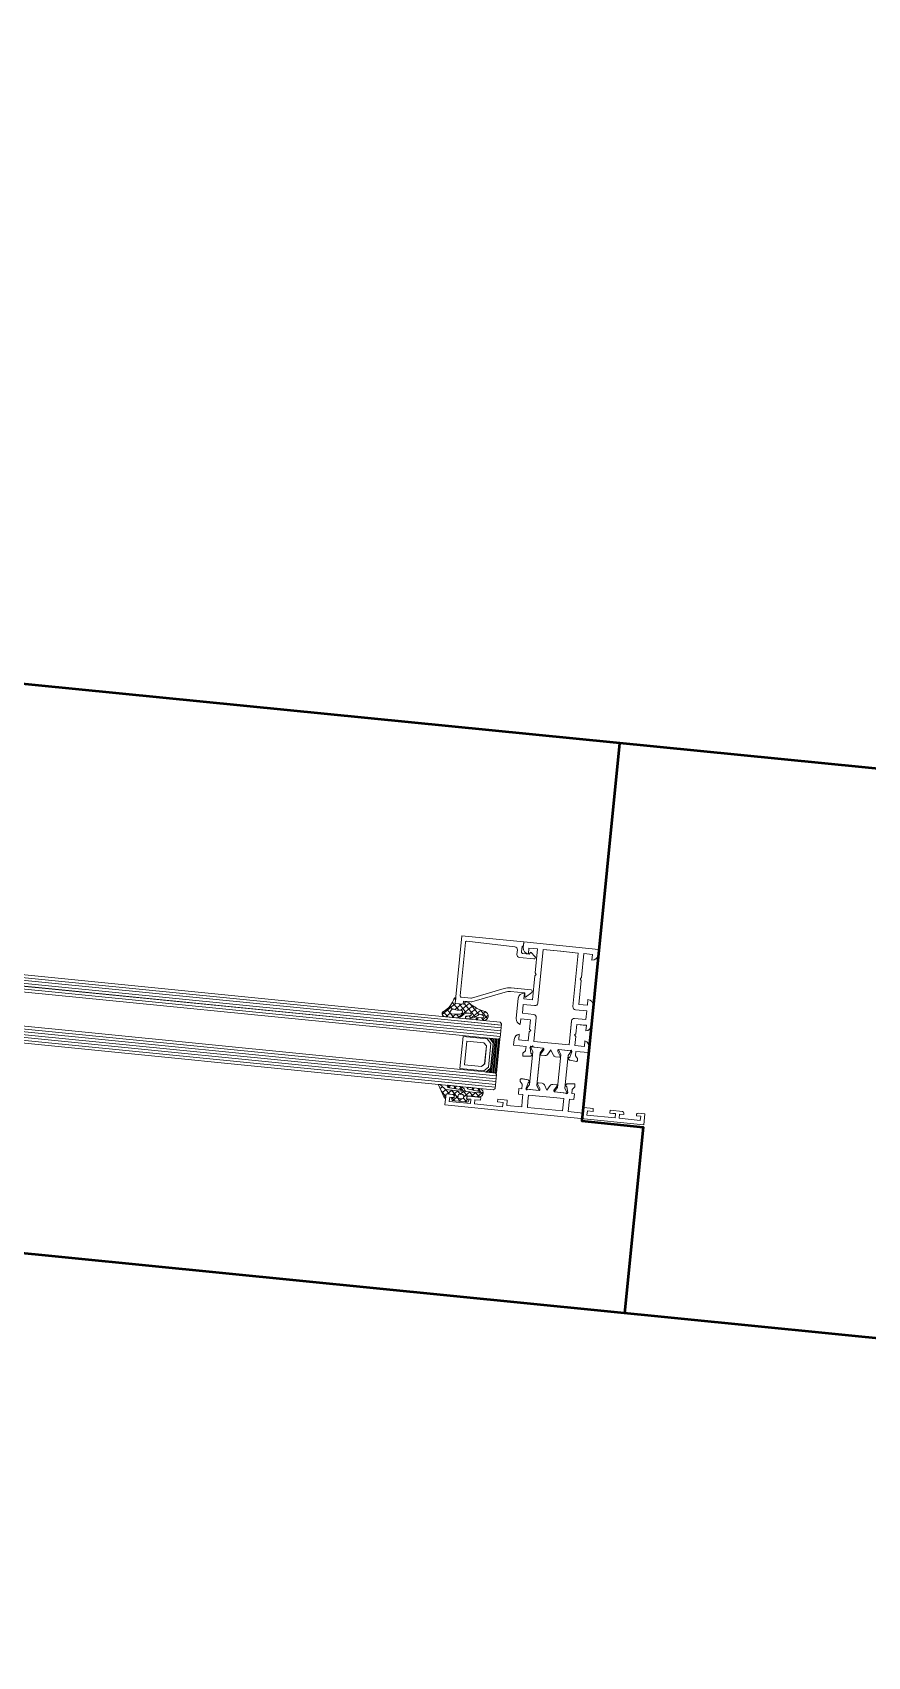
# Model space of a CAD drawing. Header units: millimetres. Extents: x 26282 to 30760, y 1404 to 4574.
# Drawn here: x 29889.8 to 29919.3, y 3412.9 to 3470.2 of the extents above; entities that cross this region are included whole.
import ezdxf

# ---------------------------------------------------------------- set-up
doc = ezdxf.new("R2010")
doc.units = ezdxf.units.MM
doc.header["$LTSCALE"] = 0.25
doc.layers.add('AB-DUV', color=4, linetype='Continuous', lineweight=50)
doc.layers.add('DOĞRAMA', color=30, linetype='Continuous', lineweight=20)

# ---------------------------------------------------------------- blocks, each defined once
blk = doc.blocks.new('CHD60E27', base_point=(-138.6, 7.85))
at = {"color": 1, "linetype": 'Continuous'}
for p, q in [((-80.6, 56.35), (-78.6, 56.35)), ((-115.729976, 50.516652), (-114.729976, 49.516652)), ((-115.729976, 50.516652), (-114.729976, 49.516652)), ((-78.6, 29.85), (-80.6, 29.85)), ((-137.2, 16.75), (-135.7, 16.75)), ((-135.7, 16.75), (-135.7, 15.25))]:
    blk.add_line(p, q, dxfattribs=at)
at = {"color": 40, "linetype": 'Continuous'}
for points in [[(-138.6, 7.85), (-138.6, 78.35), (-134.7, 78.35), (-134.7, 75.95, -0.414213), (-135.199999, 75.45), (-135.7, 75.45), (-135.7, 76.95), (-137.2, 76.95), (-137.2, 69.45), (-135.7, 69.45), (-135.7, 70.95), (-135.2, 70.95, -0.414213), (-134.699999, 70.45), (-134.7, 66.05), (-135.7, 66.05), (-135.7, 68.05), (-137.2, 68.05), (-137.2, 58.05), (-135.7, 58.05), (-135.7, 60.05), (-134.7, 60.05), (-134.7, 56.65), (-136.6, 56.65), (-136.6, 51.35), (-134.4, 51.35), (-132.2, 51.35), (-132.2, 52.95), (-130.2, 52.95), (-130.2, 51.95), (-128.790992, 51.95, 0.176327), (-128.630295, 52.008489), (-127.7, 52.789099), (-127, 52.789099, -0.43976), (-126.701142, 52.462953), (-126.911671, 50.056591, -0.176327), (-126.983943, 49.901604), (-127.323223, 49.562323, -0.577351), (-127.741481, 49.674394), (-127.772347, 49.789587, 0.267949), (-127.949124, 49.966363), (-129.9, 50.489099), (-130.1, 50.489099, 0.842899), (-130.2, 49.906257), (-130.2, 45.839099, 0.414213), (-129.949998, 45.589099), (-129.628806, 45.589099, 0.137838), (-129.498553, 45.625711), (-127.980252, 46.552487, -0.585341), (-127.6, 46.339099), (-127.6, 45.002615, -0.261351), (-128.07899, 44.149065), (-129.797634, 43.1), (-128.07899, 42.050935, -0.261351), (-127.6, 41.197385), (-127.6, 39.8609, -0.585341), (-127.980252, 39.647512), (-129.498554, 40.574288, 0.137838), (-129.628807, 40.6109), (-129.95, 40.6109, 0.414213), (-130.199999, 40.360899), (-130.2, 36.293743, 0.842899), (-130.1, 35.710901), (-129.9, 35.7109), (-127.949123, 36.233636, 0.267949), (-127.772347, 36.410413), (-127.741481, 36.525605, -0.577351), (-127.323223, 36.637676), (-126.983943, 36.298396, -0.176327), (-126.911671, 36.143409), (-126.701141, 33.737047, -0.43976), (-127, 33.4109), (-127.7, 33.4109), (-128.630295, 34.191511, 0.176327), (-128.790992, 34.25), (-130.2, 34.25), (-130.2, 33.25), (-132.2, 33.25), (-132.2, 34.85), (-136.6, 34.85), (-136.6, 29.55), (-134.7, 29.55), (-134.7, 26.15), (-135.7, 26.15), (-135.7, 28.15), (-137.2, 28.15), (-137.2, 18.15), (-135.7, 18.15), (-135.7, 20.15), (-134.7, 20.15), (-134.7, 15.75, -0.414213), (-135.199999, 15.25), (-135.7, 15.25), (-135.7, 16.75), (-137.2, 16.75), (-137.2, 9.25), (-135.7, 9.25), (-135.7, 10.75), (-135.2, 10.75, -0.414213), (-134.699999, 10.25), (-134.7, 7.85), (-138.6, 7.85)], [(-78.6, 56.35), (-78.6, 29.85), (-79.6, 29.85), (-80.6, 29.85, -0.414213), (-82.599999, 31.85), (-80.6, 31.85), (-80.6, 34.85), (-89.1, 34.85), (-89.6, 35.35), (-90.1, 34.85), (-98.6, 34.85), (-98.6, 31.85), (-96.6, 31.85, -0.414213), (-98.599999, 29.85), (-105.740408, 29.85, -0.356298), (-107.699999, 31.450001), (-105.7, 31.45), (-105.7, 34.85), (-109, 34.85), (-109.5, 35.35), (-110, 34.85), (-113.2, 34.85), (-113.2, 31.45), (-111.2, 31.45, -0.356298), (-113.159592, 29.85), (-115.2, 29.85), (-115.2, 34.25), (-116.609007, 34.25, 0.176327), (-116.769704, 34.191511), (-117.7, 33.4109), (-118.4, 33.4109, -0.43976), (-118.698859, 33.737047), (-118.488329, 36.143409, -0.176327), (-118.416057, 36.298397), (-118.076776, 36.637677, -0.577351), (-117.658519, 36.525604), (-117.627652, 36.410413, 0.267949), (-117.450876, 36.233636), (-115.5, 35.7109), (-115.3, 35.7109, 0.842899), (-115.2, 36.293744), (-115.2, 40.3609, 0.414213), (-115.45, 40.6109), (-115.771193, 40.6109, 0.137838), (-115.901446, 40.574288), (-117.419747, 39.647512, -0.585341), (-117.799999, 39.8609), (-117.8, 41.197384, -0.261351), (-117.32101, 42.050935), (-115.602366, 43.1), (-117.321009, 44.149064, -0.261351), (-117.8, 45.002615), (-117.8, 46.339099, -0.585341), (-117.419747, 46.552488), (-115.901445, 45.625712, 0.137838), (-115.771193, 45.5891), (-115.45, 45.589099, 0.414213), (-115.199999, 45.8391), (-115.2, 49.906257, 0.842899), (-115.3, 50.489099), (-115.5, 50.489099), (-117.450876, 49.966364, 0.267949), (-117.627653, 49.789587), (-117.658518, 49.674395, -0.577351), (-118.076776, 49.562322), (-118.416057, 49.901603, -0.176327), (-118.488329, 50.056591), (-118.698858, 52.462953, -0.43976), (-118.4, 52.789099), (-117.7, 52.789099), (-116.769704, 52.008489, 0.176327), (-116.609007, 51.95), (-115.2, 51.95), (-115.2, 56.35), (-113.159591, 56.35, -0.356297), (-111.199999, 54.75), (-113.2, 54.75), (-113.2, 51.35), (-110, 51.35), (-109.5, 50.85), (-109, 51.35), (-105.7, 51.35), (-105.7, 54.75), (-107.7, 54.75, -0.356297), (-105.740408, 56.35), (-98.6, 56.35, -0.414213), (-96.599999, 54.350001), (-98.6, 54.35), (-98.6, 51.35), (-90.1, 51.35), (-89.6, 50.85), (-89.1, 51.35), (-80.6, 51.35), (-80.6, 54.35), (-82.6, 54.35, -0.414213), (-80.6, 56.35), (-78.6, 56.35)], [(-80.6, 43.1), (-80.6, 49.35), (-99.6, 49.35, -0.414213), (-100.6, 50.35), (-100.6, 54.35), (-103.7, 54.35), (-103.7, 50.35, -0.414213), (-104.699999, 49.350001), (-113.2, 49.35), (-113.2, 36.85), (-104.7, 36.85, -0.414213), (-103.699999, 35.850001), (-103.7, 31.85), (-100.6, 31.85), (-100.6, 35.85, -0.414213), (-99.6, 36.85), (-80.6, 36.85), (-80.6, 43.1)]]:
    blk.add_lwpolyline(points, format="xyb", close=True, dxfattribs=at)
blk.add_lwpolyline([(-134.4, 49.35), (-136.6, 49.35), (-136.6, 36.85), (-132.2, 36.85), (-132.2, 49.35), (-134.4, 49.35)], close=True, dxfattribs=at)
at = {"color": 4, "linetype": 'Continuous'}
for points in [[(-130.210348, 45.762166), (-128.497348, 46.762166), (-122.710348, 46.762166), (-116.923348, 46.762166), (-115.210348, 45.762166), (-115.210348, 50.362166), (-116.910348, 49.362166), (-122.710348, 49.362166), (-128.510348, 49.362166), (-130.210348, 50.362166), (-130.210348, 45.762166)], [(-128.497348, 39.437833), (-130.210348, 40.437833), (-130.210348, 35.837833), (-128.510348, 36.837833), (-122.710348, 36.837833), (-116.910348, 36.837833), (-115.210348, 35.837833), (-115.210348, 40.437833), (-116.923348, 39.437833), (-122.710348, 39.437833), (-128.497348, 39.437833)]]:
    blk.add_lwpolyline(points, close=True, dxfattribs=at)
blk = doc.blocks.new('CHD10-3111', base_point=(3855.389827, -8975.811796))
at = {"color": 40, "linetype": 'Continuous'}
blk.add_lwpolyline([(3855.389827, -8949.111796), (3879.389827, -8949.111796), (3879.389827, -8971.111796), (3877.889827, -8971.111796), (3877.889827, -8970.611796), (3875.789827, -8970.611796, 0.414276), (3875.289827, -8971.111902), (3875.289827, -8973.411796), (3875.891113, -8973.764938, -0.44986), (3875.948899, -8974.058621), (3874.687602, -8975.51474, -0.717959), (3873.789827, -8975.211796), (3873.789827, -8970.111796, -0.414242), (3874.789923, -8969.111796), (3876.40713, -8969.111796, 0.409111), (3877.406977, -8968.129248), (3877.703866, -8951.120522, 0.419335), (3877.203942, -8950.611796), (3858.289827, -8950.611796, 0.414214), (3857.789827, -8951.111796), (3857.789827, -8954.510299, 0.096347), (3857.826278, -8954.697709), (3862.331086, -8965.847499, -0.096289), (3862.789827, -8968.20752), (3862.789827, -8975.311796, -0.679855), (3861.925103, -8975.653814), (3860.044019, -8973.648631, -0.65679), (3860.189935, -8973.311796), (3861.289827, -8973.311796, 0.414214), (3861.489827, -8973.111796), (3861.489827, -8968.20752, 0.096295), (3861.125704, -8966.334383), (3856.526235, -8954.950297, -0.096289), (3856.489827, -8954.762994), (3856.489827, -8952.011796), (3855.389827, -8952.011796), (3855.389827, -8949.111796)], format="xyb", close=True, dxfattribs=at)
blk = doc.blocks.new('CHDMN-201', base_point=(29.944199, -19.992072))
at = {"color": 1, "linetype": 'Continuous'}
for p, q in [((24.944196, -17.917709), (26.712382, -16.149524)), ((25.670623, -15.827906), (29.959082, -20.116364)), ((24.944196, -17.222799), (26.363237, -18.64184)), ((24.944197, -19.344121), (26.23548, -20.635403)), ((24.944198, -20.039028), (27.683935, -17.299291)), ((25.079548, -21.600792), (25.475995, -21.997239)), ((25.189997, -21.91455), (25.940862, -21.163684)), ((25.475995, -21.997239), (29.768513, -26.289757)), ((25.940862, -21.163684), (26.275067, -20.829479)), ((26.075074, -23.150793), (26.624114, -22.601753)), ((26.23548, -20.635403), (26.260255, -20.660179)), ((26.954462, -24.392725), (29.944199, -21.402988)), ((27.730494, -21.495372), (30.203718, -19.022148)), ((27.79138, -22.191304), (30.58826, -24.988183)), ((27.817864, -19.286682), (28.843558, -18.260988)), ((27.826231, -20.104834), (29.944199, -22.222802)), ((31.257696, -20.089491), (31.80016, -19.547027)), ((31.416762, -19.452725), (31.950423, -19.986385)), ((24.944199, -28.524309), (25.530435, -27.938072)), ((25.094432, -27.979636), (25.776541, -28.661746)), ((25.178841, -25.942725), (28.496854, -29.260739)), ((25.232281, -26.114906), (26.046166, -25.301021)), ((25.477814, -24.120378), (25.941592, -24.584156)), ((25.916779, -27.551729), (30.108752, -23.359755)), ((26.882093, -28.707735), (30.556963, -25.032865)), ((26.991686, -25.63425), (29.066899, -27.709463)), ((24.944199, -29.950724), (27.004506, -32.011031)), ((24.952122, -30.637706), (25.869183, -29.720645)), ((25.810575, -31.900573), (28.517647, -29.193501)), ((26.861353, -29.746558), (28.07121, -30.956415))]:
    blk.add_line(p, q, dxfattribs=at)
for points in [[(26.390301, -23.393758, -0.11997), (25.342637, -22.236365, -0.11997), (24.944199, -20.726926), (24.944195, -16.789779, -0.730107), (26.758647, -16.209518, 0.185935), (31.810746, -19.549362, -0.858634), (31.670288, -20.125588), (30.144199, -19.992072, 0.414214), (29.944199, -20.192072), (29.944199, -23.09206, 0.414226), (30.244199, -23.392072), (30.544174, -23.392072, -0.414238), (30.844199, -23.692072), (30.844199, -24.310458, -0.167691), (30.631375, -24.927186, 0.106409), (28.114271, -30.786691, -0.907546), (24.944199, -30.478675), (24.944199, -28.292072, -1), (25.744199, -28.292072), (25.908447, -30.169443, 0.790151), (26.678457, -30.282816, 0.061795), (27.025941, -28.955975, 0.24686), (26.961879, -28.781202, -0.192553), (24.944199, -24.656358, -1), (25.941426, -24.581945, 0.061004), (26.187228, -25.817745, 0.744986), (26.953471, -25.796309, 0.211789), (26.613432, -23.622255, 0.100818), (26.390301, -23.393758)], [(26.255022, -20.600362), (26.380094, -22.029945, 0.17342), (26.661249, -22.641873, 0.008526), (26.786952, -22.766133, 0.691738), (27.799141, -22.280005), (27.680588, -20.924941, -0.129672), (27.819183, -20.120619, 0.375997), (27.441422, -18.85823), (27.046771, -18.610379, 0.619603), (26.12995, -19.17078), (26.255022, -20.600362)]]:
    blk.add_lwpolyline(points, format="xyb", close=True, dxfattribs=at)
blk = doc.blocks.new('*U58')
at = {"color": 4, "linetype": 'Continuous'}
for p, q in [((967.994385, 76), (967.994385, 75.99)), ((968.394385, 76), (968.394385, 75.6)), ((968.794385, 76), (968.794385, 75.2)), ((969.194385, 76), (969.194385, 74.8)), ((969.594385, 76), (969.594385, 64)), ((969.994385, 76), (969.994385, 64)), ((970.394385, 76), (970.394385, 64)), ((970.794385, 76), (970.794385, 64)), ((971.194385, 76), (971.194385, 64)), ((971.594385, 76), (971.594385, 64)), ((967.994385, 64.01), (967.994385, 64)), ((968.394385, 64.4), (968.394385, 64)), ((968.794385, 64.8), (968.794385, 64)), ((969.194385, 65.2), (969.194385, 64))]:
    blk.add_line(p, q, dxfattribs=at)
blk = doc.blocks.new('CHD40D02')
at = {"color": 1, "linetype": 'Continuous'}
for p, q in [((-1.122662, 0.665503), (-0.457159, 0)), ((-1.012226, 0), (0.801576, 1.813802)), ((0, -1.109094), (1.4, 0.290906)), ((0.205857, 1.458304), (1.4, 0.264161)), ((1.534377, 2.251105), (2.247288, 1.538194)), ((-2.117144, -5.347558), (1.4, -1.830414)), ((-2.117144, -3.226238), (-1.117144, -2.226238)), ((-2.117144, -2.582656), (-0.421916, -4.277884)), ((-2.117144, -4.703976), (-1.237492, -5.583628)), ((0, -0.457159), (1.4, -1.857159)), ((0, -2.578479), (1.4, -3.978479)), ((0, -7.473055), (2.106571, -5.366485)), ((0.262508, -5.089227), (1.4, -3.951735)), ((0.262508, -4.962308), (1.066416, -5.766216)), ((1.930627, -4.509107), (2.59883, -5.177309)), ((2.000247, -3.351488), (2.91136, -2.440375)), ((2.050967, -2.508126), (2.906913, -3.364072)), ((2.106571, -5.366485), (2.901098, -4.571957)), ((2.135987, -1.094428), (2.921622, -0.308793)), ((2.222769, -0.558608), (2.917076, -1.252915)), ((2.59883, -5.177309), (2.73038, -5.30886)), ((-2.117144, -7.468879), (-0.899257, -6.250992)), ((-2.117144, -6.825296), (-1.117144, -7.825296)), ((-0.543237, -6.277883), (1.4, -8.22112)), ((0, -9.594375), (1.4, -8.194375)), ((0, -8.942441), (1.4, -10.34244)), ((0.000001, -11.063761), (1.86654, -12.930301)), ((0.005596, -11.710099), (1.4, -10.315696)), ((0.929001, -12.908016), (2.87289, -10.964126)), ((1.066416, -5.766216), (1.7501, -6.4499)), ((1.935795, -10.878236), (2.844412, -11.786853)), ((2.065011, -9.650685), (2.925923, -8.789773)), ((2.137826, -8.958946), (2.903131, -9.724251)), ((2.53001, -7.22981), (2.953639, -7.653438))]:
    blk.add_line(p, q, dxfattribs=at)
at = {"color": 7, "linetype": 'Continuous'}
blk.add_line((2.921685, -0.29561), (2.817805, -0.199647), dxfattribs=at)
at = {"color": 1, "linetype": 'Continuous'}
for points in [[(2.921685, -0.29561), (2.9, -4.8), (2.8, -5.1), (2.7, -5.4), (2.6, -5.7), (2.4, -6), (2.3, -6.2), (2, -6.3), (1.8, -6.4), (1.6, -6.6), (1.5, -6.7), (1.4, -6.9), (1.4, -11.5), (1.4, -11.7), (1.6, -11.8), (1.65982, -11.8), (1.85982, -11.6), (2.25982, -7.8), (2.35982, -7.4), (2.55982, -7.2), (2.85982, -7.2), (2.95982, -7.4), (2.85982, -11.5, -1.047986), (0.000001, -11.499982), (0, -7.412301), (-1.117144, -7.412301), (-1.117144, -8.412301), (-2.117144, -7.977518), (-2.117144, -2.406848), (-1.117144, -2.015544), (-1.117144, -3.015544), (0, -3.015544), (0, 0), (-1.5, 0), (-1.6, 0.1), (-1.6, 0.3), (-1.4, 0.5), (2.700478, 2.946982), (2.800478, 2.946982), (2.900478, 2.746982), (2.900478, 2.446982), (2.700478, 2.146982), (1.4, 0.4), (1.4, -5.2), (1.5, -5.3), (1.7, -5.2), (1.907825, -4.888262), (2.146067, -0.926812), (2.230152, -0.523166), (2.318197, -0.219443), (2.614003, -0.107644), (2.817805, -0.199647), (2.921685, -0.29561)], [(0.116062, -6.131436, 0.198912), (0.262508, -5.777883), (0.262508, -4.777884, 0.414213), (-0.237492, -4.277884), (-0.737492, -4.277884, 0.414213), (-1.237492, -4.777883), (-1.237492, -5.777884, 0.414213), (-0.737492, -6.277883), (-0.237491, -6.277883, 0.198912), (0.116062, -6.131436)]]:
    blk.add_lwpolyline(points, format="xyb", close=True, dxfattribs=at)
blk = doc.blocks.new('A$C3DEF5641')
at = {"layer": 'DOĞRAMA', "color": 163, "linetype": 'Continuous'}
for p, q in [((817.83, 82.92), (508.58, 82.92)), ((817.83, 81.92), (508.58, 81.92)), ((817.83, 80.92), (508.58, 80.92)), ((849.33, 82.92), (817.83, 82.92)), ((849.83, 81.92), (817.83, 81.92)), ((849.83, 80.92), (817.83, 80.92)), ((849.33, 82.92), (849.83, 82.42)), ((849.83, 82.42), (849.83, 77.42)), ((817.83, 79.92), (508.58, 79.92)), ((817.83, 78.92), (508.58, 78.92)), ((817.83, 77.92), (508.58, 77.92)), ((817.83, 76.92), (508.58, 76.92)), ((849.83, 79.92), (817.83, 79.92)), ((849.83, 78.92), (817.83, 78.92)), ((849.83, 77.92), (817.83, 77.92)), ((849.33, 76.92), (817.83, 76.92)), ((836.83, 65.22), (836.83, 76.62)), ((836.83, 76.62), (845.33, 76.62)), ((838.33, 66.72), (838.33, 75.12)), ((838.33, 75.12), (844.33, 75.12)), ((844.33, 75.12), (845.33, 74.12)), ((845.33, 76.62), (846.83, 75.12)), ((846.83, 75.12), (846.83, 66.72)), ((849.83, 77.42), (849.33, 76.92)), ((845.33, 74.12), (845.33, 67.72)), ((817.83, 64.92), (508.58, 64.92)), ((817.83, 63.92), (508.58, 63.92)), ((849.33, 64.92), (817.83, 64.92)), ((849.83, 63.92), (817.83, 63.92)), ((845.33, 65.22), (836.83, 65.22)), ((844.33, 66.72), (838.33, 66.72)), ((845.33, 67.72), (844.33, 66.72)), ((846.83, 66.72), (845.33, 65.22)), ((849.33, 64.92), (849.83, 64.42)), ((849.83, 64.42), (849.83, 59.42)), ((817.83, 62.92), (508.58, 62.92)), ((817.83, 61.92), (508.58, 61.92)), ((817.83, 60.92), (508.58, 60.92)), ((817.83, 59.92), (508.58, 59.92)), ((817.83, 58.92), (508.58, 58.92)), ((849.83, 62.92), (817.83, 62.92)), ((849.83, 61.92), (817.83, 61.92)), ((849.83, 60.92), (817.83, 60.92)), ((849.83, 59.92), (817.83, 59.92)), ((849.33, 58.92), (817.83, 58.92)), ((849.83, 59.42), (849.33, 58.92))]:
    blk.add_line(p, q, dxfattribs=at)
blk.add_lwpolyline([(849.83, 76.92), (846.08, 76.92), (847.58, 75.42), (847.58, 66.42), (846.08, 64.92), (849.83, 64.92), (849.83, 76.92)], close=True, dxfattribs=at)
at = {"layer": 'DOĞRAMA', "color": 163, "rotation": 90}
for name, p in [('CHD60E27', (903.33, 51.92)), ('CHD10-3111', (859.53, 87.92)), ('CHDMN-201', (832.83, 87.92))]:
    blk.add_blockref(name, p, dxfattribs=at)
at = {"layer": 'DOĞRAMA', "color": 163}
blk.add_blockref('*U58', (-121.91, 0.92), dxfattribs=at)
at = {"layer": 'DOĞRAMA', "color": 163, "xscale": 1.034312, "rotation": 90}
blk.add_blockref('CHD40D02', (832.83, 55.92), dxfattribs=at)
blk = doc.blocks.new('A$C187D15ED')
at = {"layer": 'AB-DUV'}
for p, q in [((10512.63, 3222.948), (10087.749, 3265.167)), ((10512.63, 3222.948), (10087.749, 3265.167)), ((10462.191, 3207.861), (10085.771, 3245.265)), ((10462.191, 3207.861), (10085.771, 3245.265))]:
    blk.add_line(p, q, dxfattribs=at)
blk.add_lwpolyline([(10340.11, 3240.091), (10338.783, 3226.765), (10340.942, 3226.538), (10340.289, 3219.974)], dxfattribs=at)
at = {"layer": 'DOĞRAMA', "color": 163, "xscale": 0.1, "yscale": 0.1, "zscale": 0.1, "rotation": 354.3252718319504}
blk.add_blockref('A$C3DEF5641', (10250.566, 3230.391, 134.224), dxfattribs=at)

msp = doc.modelspace()

# ---------------------------------------------------------------- block references
at = {"layer": 'AB-DUV', "ltscale": 100}
msp.add_blockref('A$C187D15ED', (19570.424, 205.028, 5.126), dxfattribs=at)

# ---------------------------------------------------------------- next in the draw order: linework, layer by layer
at = {"layer": 'DOĞRAMA', "color": 163, "linetype": 'Continuous'}
for p, q in [((29903.172, 3435.385, 139.35), (29872.399, 3438.443, 139.35)), ((29903.182, 3435.484, 139.35), (29872.409, 3438.542, 139.35)), ((29903.192, 3435.584, 139.35), (29872.419, 3438.642, 139.35)), ((29903.133, 3434.987, 139.35), (29872.359, 3438.045, 139.35)), ((29903.143, 3435.086, 139.35), (29872.369, 3438.144, 139.35)), ((29903.152, 3435.186, 139.35), (29872.379, 3438.244, 139.35)), ((29903.162, 3435.285, 139.35), (29872.389, 3438.343, 139.35)), ((29902.994, 3433.594, 139.35), (29872.221, 3436.652, 139.35)), ((29903.004, 3433.693, 139.35), (29872.231, 3436.751, 139.35)), ((29903.014, 3433.793, 139.35), (29872.241, 3436.851, 139.35)), ((29902.955, 3433.196, 139.35), (29872.181, 3436.253, 139.35)), ((29902.965, 3433.295, 139.35), (29872.191, 3436.353, 139.35)), ((29902.974, 3433.395, 139.35), (29872.201, 3436.453, 139.35)), ((29902.984, 3433.494, 139.35), (29872.211, 3436.552, 139.35)), ((29906.327, 3435.272, 139.35), (29903.192, 3435.584, 139.35)), ((29906.267, 3434.675, 139.35), (29903.133, 3434.987, 139.35)), ((29906.327, 3434.77, 139.35), (29903.143, 3435.086, 139.35)), ((29906.337, 3434.869, 139.35), (29903.152, 3435.186, 139.35)), ((29906.347, 3434.969, 139.35), (29903.162, 3435.285, 139.35)), ((29906.357, 3435.068, 139.35), (29903.172, 3435.385, 139.35)), ((29906.366, 3435.168, 139.35), (29903.182, 3435.484, 139.35)), ((29906.371, 3435.218, 139.35), (29906.322, 3434.72, 139.35)), ((29906.327, 3435.272, 139.35), (29906.371, 3435.218, 139.35)), ((29904.908, 3433.635, 139.35), (29905.02, 3434.769, 139.35)), ((29905.02, 3434.769, 139.35), (29905.866, 3434.685, 139.35)), ((29905.072, 3433.769, 139.35), (29905.155, 3434.605, 139.35)), ((29905.155, 3434.605, 139.35), (29905.752, 3434.546, 139.35)), ((29905.752, 3434.546, 139.35), (29905.842, 3434.436, 139.35)), ((29905.842, 3434.436, 139.35), (29905.778, 3433.799, 139.35)), ((29905.866, 3434.685, 139.35), (29906.001, 3434.521, 139.35)), ((29906.001, 3434.521, 139.35), (29905.918, 3433.685, 139.35)), ((29906.322, 3434.72, 139.35), (29906.267, 3434.675, 139.35)), ((29906.149, 3433.481, 139.35), (29903.014, 3433.793, 139.35)), ((29905.778, 3433.799, 139.35), (29905.669, 3433.71, 139.35)), ((29906.149, 3432.979, 139.35), (29902.965, 3433.295, 139.35)), ((29906.159, 3433.078, 139.35), (29902.974, 3433.395, 139.35)), ((29906.169, 3433.178, 139.35), (29902.984, 3433.494, 139.35)), ((29906.179, 3433.277, 139.35), (29902.994, 3433.594, 139.35)), ((29906.188, 3433.377, 139.35), (29903.004, 3433.693, 139.35)), ((29905.754, 3433.551, 139.35), (29904.908, 3433.635, 139.35)), ((29905.669, 3433.71, 139.35), (29905.072, 3433.769, 139.35)), ((29905.918, 3433.685, 139.35), (29905.754, 3433.551, 139.35)), ((29906.193, 3433.426, 139.35), (29906.144, 3432.929, 139.35)), ((29906.149, 3433.481, 139.35), (29906.193, 3433.426, 139.35)), ((29906.089, 3432.884, 139.35), (29902.955, 3433.196, 139.35)), ((29906.144, 3432.929, 139.35), (29906.089, 3432.884, 139.35))]:
    msp.add_line(p, q, dxfattribs=at)
at = {"layer": 'DOĞRAMA', "color": 1, "linetype": 'Continuous'}
for p, q in [((29907.141, 3437.905, 139.35), (29907.161, 3438.104, 139.35)), ((29909.798, 3437.842, 139.35), (29909.778, 3437.643, 139.35)), ((29904.695, 3436.085, 139.35), (29904.753, 3436.133, 139.35)), ((29904.757, 3436.063, 139.35), (29904.708, 3436.122, 139.35)), ((29904.277, 3435.549, 139.35), (29904.747, 3435.933, 139.35)), ((29904.478, 3435.456, 139.35), (29904.32, 3435.649, 139.35)), ((29904.409, 3435.463, 139.35), (29904.564, 3435.59, 139.35)), ((29904.689, 3435.435, 139.35), (29904.444, 3435.735, 139.35)), ((29904.643, 3435.728, 139.35), (29904.551, 3435.841, 139.35)), ((29904.62, 3435.442, 139.35), (29904.761, 3435.558, 139.35)), ((29904.862, 3435.698, 139.35), (29904.64, 3435.968, 139.35)), ((29904.724, 3435.721, 139.35), (29904.956, 3435.911, 139.35)), ((29904.761, 3435.558, 139.35), (29904.764, 3435.56, 139.35)), ((29904.811, 3435.523, 139.35), (29904.781, 3435.56, 139.35)), ((29904.878, 3435.441, 139.35), (29904.811, 3435.523, 139.35)), ((29905.142, 3435.592, 139.35), (29904.874, 3435.919, 139.35)), ((29904.889, 3435.469, 139.35), (29905.359, 3435.853, 139.35)), ((29904.932, 3435.697, 139.35), (29905.238, 3435.948, 139.35)), ((29905.01, 3435.517, 139.35), (29904.961, 3435.577, 139.35)), ((29905.447, 3435.458, 139.35), (29905.071, 3435.916, 139.35)), ((29905.101, 3435.448, 139.35), (29905.151, 3435.489, 139.35)), ((29905.297, 3435.404, 139.35), (29905.224, 3435.493, 139.35)), ((29905.571, 3435.542, 139.35), (29905.242, 3435.944, 139.35)), ((29905.266, 3435.583, 139.35), (29905.493, 3435.769, 139.35)), ((29905.279, 3435.4, 139.35), (29905.642, 3435.697, 139.35)), ((29905.878, 3435.404, 139.35), (29905.636, 3435.7, 139.35)), ((29905.674, 3435.53, 139.35), (29905.807, 3435.638, 139.35)), ((29905.676, 3435.337, 139.35), (29905.901, 3435.522, 139.35)), ((29904.846, 3435.433, 139.35), (29904.889, 3435.469, 139.35)), ((29905.481, 3435.371, 139.35), (29905.556, 3435.433, 139.35)), ((29905.534, 3435.351, 139.35), (29905.481, 3435.415, 139.35)), ((29905.744, 3435.331, 139.35), (29905.662, 3435.431, 139.35)), ((29907.374, 3434.351, 139.35), (29907.483, 3434.441, 139.35)), ((29907.374, 3434.351, 139.35), (29907.483, 3434.441, 139.35)), ((29904.152, 3433.056, 139.35), (29904.153, 3433.066, 139.35)), ((29904.354, 3432.61, 139.35), (29904.152, 3433.056, 139.35)), ((29904.153, 3433.066, 139.35), (29904.174, 3433.074, 139.35)), ((29904.174, 3433.074, 139.35), (29904.204, 3433.071, 139.35)), ((29904.204, 3433.071, 139.35), (29904.232, 3433.048, 139.35)), ((29904.209, 3432.929, 139.35), (29904.288, 3432.995, 139.35)), ((29904.232, 3433.048, 139.35), (29904.392, 3432.897, 139.35)), ((29904.407, 3432.645, 139.35), (29904.245, 3432.849, 139.35)), ((29904.275, 3432.784, 139.35), (29904.406, 3432.895, 139.35)), ((29904.34, 3432.64, 139.35), (29904.413, 3432.702, 139.35)), ((29904.392, 3432.897, 139.35), (29904.949, 3432.841, 139.35)), ((29904.418, 3432.749, 139.35), (29904.402, 3432.594, 139.35)), ((29904.528, 3432.738, 139.35), (29904.403, 3432.896, 139.35)), ((29904.718, 3432.719, 139.35), (29904.418, 3432.749, 139.35)), ((29904.455, 3433.017, 139.35), (29904.466, 3433.037, 139.35)), ((29904.463, 3432.985, 139.35), (29904.455, 3433.017, 139.35)), ((29904.493, 3432.973, 139.35), (29904.463, 3432.985, 139.35)), ((29904.463, 3432.744, 139.35), (29904.617, 3432.874, 139.35)), ((29904.466, 3433.037, 139.35), (29904.477, 3433.047, 139.35)), ((29904.477, 3433.047, 139.35), (29904.925, 3433, 139.35)), ((29904.548, 3432.958, 139.35), (29904.478, 3433.046, 139.35)), ((29904.532, 3432.96, 139.35), (29904.493, 3432.973, 139.35)), ((29904.496, 3432.972, 139.35), (29904.572, 3433.037, 139.35)), ((29904.924, 3432.897, 139.35), (29904.532, 3432.96, 139.35)), ((29904.928, 3432.478, 139.35), (29904.614, 3432.875, 139.35)), ((29904.653, 3432.505, 139.35), (29904.839, 3432.663, 139.35)), ((29904.674, 3432.723, 139.35), (29904.828, 3432.854, 139.35)), ((29904.688, 3432.935, 139.35), (29904.782, 3433.015, 139.35)), ((29904.772, 3432.921, 139.35), (29904.69, 3433.024, 139.35)), ((29904.706, 3432.604, 139.35), (29904.718, 3432.719, 139.35)), ((29904.927, 3432.725, 139.35), (29904.825, 3432.854, 139.35)), ((29904.841, 3432.682, 139.35), (29904.836, 3432.631, 139.35)), ((29904.886, 3432.903, 139.35), (29904.959, 3432.965, 139.35)), ((29904.995, 3432.719, 139.35), (29904.896, 3432.729, 139.35)), ((29904.973, 3432.913, 139.35), (29904.902, 3433.002, 139.35)), ((29904.914, 3432.727, 139.35), (29905.002, 3432.801, 139.35)), ((29904.953, 3432.872, 139.35), (29904.924, 3432.897, 139.35)), ((29904.925, 3433, 139.35), (29904.954, 3432.987, 139.35)), ((29904.949, 3432.841, 139.35), (29904.96, 3432.851, 139.35)), ((29904.96, 3432.851, 139.35), (29904.953, 3432.872, 139.35)), ((29904.954, 3432.987, 139.35), (29904.983, 3432.973, 139.35)), ((29904.959, 3432.965, 139.35), (29904.974, 3432.977, 139.35)), ((29905.161, 3432.675, 139.35), (29904.973, 3432.913, 139.35)), ((29904.983, 3432.973, 139.35), (29905.011, 3432.96, 139.35)), ((29905.002, 3432.801, 139.35), (29905.077, 3432.865, 139.35)), ((29905.011, 3432.96, 139.35), (29905.039, 3432.936, 139.35)), ((29905.035, 3432.611, 139.35), (29905.04, 3432.662, 139.35)), ((29905.037, 3432.631, 139.35), (29905.25, 3432.812, 139.35)), ((29905.039, 3432.936, 139.35), (29905.058, 3432.924, 139.35)), ((29905.058, 3432.924, 139.35), (29905.065, 3432.892, 139.35)), ((29905.065, 3432.892, 139.35), (29905.073, 3432.871, 139.35)), ((29905.073, 3432.871, 139.35), (29905.091, 3432.848, 139.35)), ((29905.091, 3432.848, 139.35), (29905.1, 3432.837, 139.35)), ((29905.1, 3432.837, 139.35), (29905.119, 3432.825, 139.35)), ((29905.119, 3432.825, 139.35), (29905.576, 3432.779, 139.35)), ((29905.155, 3432.675, 139.35), (29905.144, 3432.56, 139.35)), ((29905.562, 3432.635, 139.35), (29905.155, 3432.675, 139.35)), ((29905.16, 3432.941, 139.35), (29905.163, 3432.972, 139.35)), ((29905.178, 3432.918, 139.35), (29905.16, 3432.941, 139.35)), ((29905.163, 3432.972, 139.35), (29905.184, 3432.98, 139.35)), ((29905.163, 3432.938, 139.35), (29905.209, 3432.977, 139.35)), ((29905.217, 3432.904, 139.35), (29905.178, 3432.918, 139.35)), ((29905.184, 3432.98, 139.35), (29905.591, 3432.929, 139.35)), ((29905.591, 3432.825, 139.35), (29905.217, 3432.904, 139.35)), ((29905.372, 3432.654, 139.35), (29905.247, 3432.812, 139.35)), ((29905.308, 3432.66, 139.35), (29905.461, 3432.791, 139.35)), ((29905.399, 3432.866, 139.35), (29905.322, 3432.963, 139.35)), ((29905.331, 3432.88, 139.35), (29905.415, 3432.951, 139.35)), ((29905.583, 3432.634, 139.35), (29905.459, 3432.791, 139.35)), ((29905.519, 3432.639, 139.35), (29905.723, 3432.813, 139.35)), ((29905.52, 3432.84, 139.35), (29905.62, 3432.925, 139.35)), ((29905.712, 3432.717, 139.35), (29905.538, 3432.936, 139.35)), ((29905.576, 3432.779, 139.35), (29905.596, 3432.777, 139.35)), ((29905.609, 3432.803, 139.35), (29905.591, 3432.825, 139.35)), ((29905.596, 3432.777, 139.35), (29905.608, 3432.797, 139.35)), ((29905.608, 3432.797, 139.35), (29905.609, 3432.803, 139.35)), ((29904.371, 3432.587, 139.35), (29904.354, 3432.61, 139.35)), ((29904.391, 3432.585, 139.35), (29904.371, 3432.587, 139.35)), ((29904.402, 3432.594, 139.35), (29904.391, 3432.585, 139.35)), ((29904.636, 3432.507, 139.35), (29904.607, 3432.614, 139.35)), ((29904.607, 3432.614, 139.35), (29904.706, 3432.604, 139.35)), ((29904.717, 3432.499, 139.35), (29904.628, 3432.612, 139.35)), ((29905.19, 3432.452, 139.35), (29904.636, 3432.507, 139.35)), ((29904.864, 3432.484, 139.35), (29904.961, 3432.566, 139.35)), ((29904.88, 3432.574, 139.35), (29904.98, 3432.564, 139.35)), ((29905.139, 3432.457, 139.35), (29905.031, 3432.594, 139.35)), ((29905.075, 3432.463, 139.35), (29905.185, 3432.556, 139.35)), ((29905.144, 3432.56, 139.35), (29905.243, 3432.551, 139.35)), ((29905.243, 3432.551, 139.35), (29905.19, 3432.452, 139.35)), ((29910.522, 3431.881, 139.35), (29910.537, 3432.03, 139.35)), ((29910.537, 3432.03, 139.35), (29910.686, 3432.015, 139.35))]:
    msp.add_line(p, q, dxfattribs=at)
at = {"layer": 'DOĞRAMA', "color": 4, "linetype": 'Continuous'}
for p, q in [((29905.944, 3434.707, 139.35), (29905.944, 3434.706, 139.35)), ((29905.984, 3434.703, 139.35), (29905.98, 3434.664, 139.35)), ((29906.103, 3434.692, 139.35), (29905.984, 3433.498, 139.35)), ((29906.023, 3434.7, 139.35), (29906.016, 3434.62, 139.35)), ((29906.143, 3434.688, 139.35), (29906.024, 3433.494, 139.35)), ((29906.063, 3434.696, 139.35), (29906.051, 3434.576, 139.35)), ((29906.183, 3434.684, 139.35), (29906.064, 3433.49, 139.35)), ((29906.222, 3434.68, 139.35), (29906.104, 3433.486, 139.35)), ((29906.262, 3434.676, 139.35), (29906.144, 3433.482, 139.35)), ((29906.302, 3434.672, 139.35), (29906.183, 3433.478, 139.35)), ((29905.825, 3433.514, 139.35), (29905.825, 3433.513, 139.35)), ((29905.869, 3433.549, 139.35), (29905.865, 3433.509, 139.35)), ((29905.913, 3433.585, 139.35), (29905.905, 3433.505, 139.35)), ((29905.956, 3433.621, 139.35), (29905.945, 3433.501, 139.35))]:
    msp.add_line(p, q, dxfattribs=at)
at = {"layer": 'DOĞRAMA', "color": 7, "linetype": 'Continuous'}
msp.add_line((29904.477, 3433.047, 139.35), (29904.466, 3433.037, 139.35), dxfattribs=at)
at = {"layer": 'DOĞRAMA', "color": 40, "linetype": 'Continuous', "elevation": 139.35}
for points in [[(29904.734, 3435.933), (29904.971, 3438.321), (29907.161, 3438.104), (29907.146, 3437.955), (29907.096, 3437.959), (29907.075, 3437.75, 0.414276), (29907.12, 3437.696), (29907.349, 3437.673), (29907.39, 3437.729, -0.44986), (29907.42, 3437.732), (29907.552, 3437.592, -0.717959), (29907.513, 3437.506), (29907.006, 3437.556, -0.414242), (29906.916, 3437.666), (29906.932, 3437.827, 0.409111), (29906.844, 3437.936), (29905.155, 3438.134, 0.419335), (29905.099, 3438.089), (29904.912, 3436.207, 0.414214), (29904.957, 3436.152), (29905.295, 3436.119, 0.096347), (29905.314, 3436.12), (29906.468, 3436.458, -0.096289), (29906.707, 3436.481), (29907.414, 3436.41, -0.679855), (29907.44, 3436.321), (29907.222, 3436.154, -0.65679), (29907.19, 3436.171), (29907.201, 3436.281, 0.414214), (29907.183, 3436.303), (29906.695, 3436.351, 0.096295), (29906.505, 3436.334), (29905.326, 3435.988, -0.096289), (29905.307, 3435.987), (29905.034, 3436.014), (29905.023, 3435.904), (29904.734, 3435.933)], [(29907.161, 3438.104), (29909.798, 3437.842), (29909.788, 3437.742), (29909.778, 3437.643, -0.414213), (29909.559, 3437.463), (29909.579, 3437.662), (29909.28, 3437.692), (29909.196, 3436.846), (29909.142, 3436.802), (29909.186, 3436.747), (29909.102, 3435.901), (29909.401, 3435.871), (29909.421, 3436.07, -0.414213), (29909.6, 3435.852), (29909.529, 3435.141, -0.356298), (29909.351, 3434.962), (29909.37, 3435.161), (29909.032, 3435.194), (29908.999, 3434.866), (29908.945, 3434.821), (29908.99, 3434.767), (29908.958, 3434.448), (29909.296, 3434.415), (29909.316, 3434.614, -0.356298), (29909.456, 3434.403), (29909.436, 3434.2), (29908.998, 3434.243), (29908.984, 3434.103, 0.176327), (29908.988, 3434.086), (29909.057, 3433.986), (29909.05, 3433.916, -0.43976), (29909.014, 3433.89), (29908.777, 3433.935, -0.176327), (29908.762, 3433.943), (29908.732, 3433.981, -0.577351), (29908.747, 3434.021), (29908.759, 3434.023, 0.267949), (29908.778, 3434.039), (29908.85, 3434.228), (29908.852, 3434.248, 0.842899), (29908.795, 3434.263), (29908.39, 3434.304, 0.414213), (29908.362, 3434.281), (29908.359, 3434.249, 0.137838), (29908.362, 3434.236), (29908.439, 3434.076, -0.585341), (29908.414, 3434.04), (29908.281, 3434.053, -0.261351), (29908.201, 3434.109), (29908.113, 3434.291), (29907.992, 3434.13, -0.261351), (29907.902, 3434.091), (29907.769, 3434.104, -0.585341), (29907.752, 3434.144), (29907.859, 3434.286, 0.137838), (29907.864, 3434.298), (29907.867, 3434.33, 0.414213), (29907.845, 3434.358), (29907.44, 3434.398, 0.842899), (29907.381, 3434.394), (29907.379, 3434.374), (29907.412, 3434.175, 0.267949), (29907.428, 3434.155), (29907.439, 3434.151, -0.577351), (29907.446, 3434.108), (29907.409, 3434.078, -0.176327), (29907.392, 3434.072), (29907.151, 3434.075, -0.43976), (29907.121, 3434.108), (29907.128, 3434.178), (29907.215, 3434.263, 0.176327), (29907.223, 3434.278), (29907.237, 3434.418), (29906.799, 3434.462), (29906.819, 3434.665, -0.356297), (29906.997, 3434.844), (29906.978, 3434.645), (29907.316, 3434.611), (29907.348, 3434.93), (29907.402, 3434.975), (29907.358, 3435.029), (29907.39, 3435.358), (29907.052, 3435.391), (29907.032, 3435.192, -0.356297), (29906.892, 3435.403), (29906.963, 3436.114, -0.414213), (29907.182, 3436.293), (29907.162, 3436.094), (29907.46, 3436.064), (29907.544, 3436.91), (29907.599, 3436.955), (29907.554, 3437.009), (29907.638, 3437.855), (29907.34, 3437.885), (29907.32, 3437.686, -0.414213), (29907.141, 3437.905), (29907.161, 3438.104)], [(29908.459, 3437.774), (29907.837, 3437.836), (29907.65, 3435.945, -0.414213), (29907.54, 3435.855), (29907.142, 3435.895), (29907.111, 3435.586), (29907.509, 3435.547, -0.414213), (29907.599, 3435.437), (29907.515, 3434.592), (29908.759, 3434.468), (29908.843, 3435.314, -0.414213), (29908.952, 3435.403), (29909.35, 3435.364), (29909.381, 3435.672), (29908.983, 3435.712, -0.414213), (29908.893, 3435.821), (29909.081, 3437.712), (29908.459, 3437.774)], [(29911.394, 3431.654), (29904.378, 3432.351), (29904.417, 3432.739), (29904.656, 3432.715, -0.414213), (29904.7, 3432.66), (29904.695, 3432.611), (29904.546, 3432.625), (29904.531, 3432.476), (29905.278, 3432.402), (29905.292, 3432.551), (29905.143, 3432.566), (29905.148, 3432.616, -0.414213), (29905.203, 3432.661), (29905.641, 3432.617), (29905.631, 3432.518), (29905.432, 3432.537), (29905.417, 3432.388), (29906.412, 3432.289), (29906.427, 3432.439), (29906.228, 3432.458), (29906.238, 3432.558), (29906.576, 3432.524), (29906.557, 3432.335), (29907.085, 3432.283), (29907.106, 3432.502), (29907.128, 3432.721), (29906.969, 3432.736), (29906.989, 3432.935), (29907.088, 3432.926), (29907.102, 3433.066, 0.176327), (29907.098, 3433.082), (29907.029, 3433.183), (29907.036, 3433.252, -0.43976), (29907.072, 3433.279), (29907.309, 3433.234, -0.176327), (29907.324, 3433.225), (29907.354, 3433.188, -0.577351), (29907.339, 3433.148), (29907.327, 3433.146, 0.267949), (29907.308, 3433.13), (29907.237, 3432.941), (29907.235, 3432.921, 0.842899), (29907.292, 3432.905), (29907.696, 3432.865, 0.414213), (29907.724, 3432.888), (29907.727, 3432.919, 0.137838), (29907.725, 3432.933), (29907.647, 3433.093, -0.585341), (29907.672, 3433.129), (29907.805, 3433.116, -0.261351), (29907.885, 3433.059), (29907.973, 3432.878), (29908.094, 3433.039, -0.261351), (29908.184, 3433.078), (29908.317, 3433.065, -0.585341), (29908.334, 3433.025), (29908.227, 3432.883, 0.137838), (29908.222, 3432.87), (29908.219, 3432.838, 0.414213), (29908.241, 3432.811), (29908.646, 3432.771, 0.842899), (29908.705, 3432.775), (29908.707, 3432.795), (29908.674, 3432.994, 0.267949), (29908.659, 3433.013), (29908.647, 3433.018, -0.577351), (29908.64, 3433.06), (29908.678, 3433.091, -0.176327), (29908.694, 3433.096), (29908.935, 3433.094, -0.43976), (29908.965, 3433.061), (29908.958, 3432.991), (29908.871, 3432.906, 0.176327), (29908.864, 3432.891), (29908.85, 3432.751), (29908.949, 3432.741), (29908.929, 3432.542), (29908.77, 3432.557), (29908.727, 3432.12), (29909.254, 3432.067), (29909.273, 3432.256), (29909.611, 3432.223), (29909.601, 3432.123), (29909.402, 3432.143), (29909.387, 3431.994), (29910.382, 3431.895), (29910.397, 3432.044), (29910.198, 3432.064), (29910.208, 3432.163), (29910.646, 3432.12, -0.414213), (29910.691, 3432.065), (29910.686, 3432.015), (29910.537, 3432.03), (29910.522, 3431.881), (29911.268, 3431.807), (29911.283, 3431.956), (29911.134, 3431.971), (29911.139, 3432.021, -0.414213), (29911.193, 3432.065), (29911.432, 3432.042), (29911.394, 3431.654)]]:
    msp.add_lwpolyline(points, format="xyb", close=True, dxfattribs=at)
at = {"layer": 'DOĞRAMA', "color": 1, "linetype": 'Continuous', "elevation": 139.35}
for points in [[(29905.037, 3435.546, -0.11997), (29904.912, 3435.453, -0.11997), (29904.758, 3435.428), (29904.366, 3435.467, -0.730107), (29904.326, 3435.653, 0.185935), (29904.708, 3436.123, -0.858634), (29904.764, 3436.104), (29904.736, 3435.953, 0.414214), (29904.754, 3435.931), (29905.043, 3435.902, 0.414226), (29905.075, 3435.929), (29905.078, 3435.959, -0.414238), (29905.111, 3435.986), (29905.173, 3435.98, -0.167691), (29905.232, 3435.953, 0.106409), (29905.79, 3435.644, -0.907546), (29905.728, 3435.332), (29905.511, 3435.353, -1), (29905.518, 3435.433), (29905.707, 3435.431, 0.790151), (29905.726, 3435.506, 0.061795), (29905.597, 3435.554, 0.24686), (29905.579, 3435.549, -0.192553), (29905.149, 3435.389, -1), (29905.151, 3435.489, 0.061004), (29905.277, 3435.502, 0.744986), (29905.282, 3435.578, 0.211789), (29905.062, 3435.566, 0.100818), (29905.037, 3435.546)], [(29904.758, 3435.56), (29904.902, 3435.558, 0.17342), (29904.965, 3435.58, 0.008526), (29904.979, 3435.591, 0.691738), (29904.941, 3435.697), (29904.805, 3435.699, -0.129672), (29904.726, 3435.72, 0.375997), (29904.597, 3435.695), (29904.568, 3435.658, 0.619603), (29904.615, 3435.562), (29904.758, 3435.56)]]:
    msp.add_lwpolyline(points, format="xyb", close=True, dxfattribs=at)
at = {"layer": 'DOĞRAMA', "color": 163, "linetype": 'Continuous', "elevation": 139.35}
msp.add_lwpolyline([(29906.317, 3434.67), (29905.944, 3434.707), (29906.078, 3434.543), (29905.989, 3433.648), (29905.825, 3433.513), (29906.198, 3433.476), (29906.317, 3434.67)], close=True, dxfattribs=at)
at = {"layer": 'DOĞRAMA', "color": 4, "linetype": 'Continuous', "elevation": 139.35}
for points in [[(29907.704, 3432.863), (29907.621, 3433.044), (29907.679, 3433.62), (29907.736, 3434.195), (29907.852, 3434.356), (29907.394, 3434.401), (29907.477, 3434.222), (29907.42, 3433.645), (29907.362, 3433.068), (29907.246, 3432.909), (29907.704, 3432.863)], [(29908.35, 3432.971), (29908.234, 3432.811), (29908.691, 3432.765), (29908.609, 3432.944), (29908.666, 3433.521), (29908.723, 3434.099), (29908.84, 3434.258), (29908.382, 3434.303), (29908.465, 3434.123), (29908.407, 3433.547), (29908.35, 3432.971)]]:
    msp.add_lwpolyline(points, close=True, dxfattribs=at)
at = {"layer": 'DOĞRAMA', "color": 40, "linetype": 'Continuous', "elevation": 139.35}
msp.add_lwpolyline([(29907.305, 3432.482), (29907.284, 3432.263), (29908.528, 3432.139), (29908.571, 3432.577), (29907.327, 3432.701), (29907.305, 3432.482)], close=True, dxfattribs=at)
at = {"layer": 'DOĞRAMA', "color": 1, "linetype": 'Continuous'}
for centre, major_axis, start_param, end_param in [((29904.886, 3432.626, 139.35), (0.0051, 0.0515), 1.570796, 3.141591), ((29904.891, 3432.677, 139.35), (0.0051, 0.0515), 0.000001, 1.570795), ((29904.99, 3432.667, 139.35), (0.0051, 0.0515), -0.785396, 0), ((29904.99, 3432.667, 139.35), (0.0051, 0.0515), -1.570794, -0.785398), ((29905.583, 3432.782, 139.35), (0.015, 0.147), 3.094733, 6.330032), ((29904.985, 3432.616, 139.35), (0.0051, 0.0515), 3.141595, 4.712389)]:
    msp.add_ellipse(centre, major_axis=major_axis, ratio=0.966826, start_param=start_param, end_param=end_param, dxfattribs=at)

doc.saveas('drawing.dxf')
